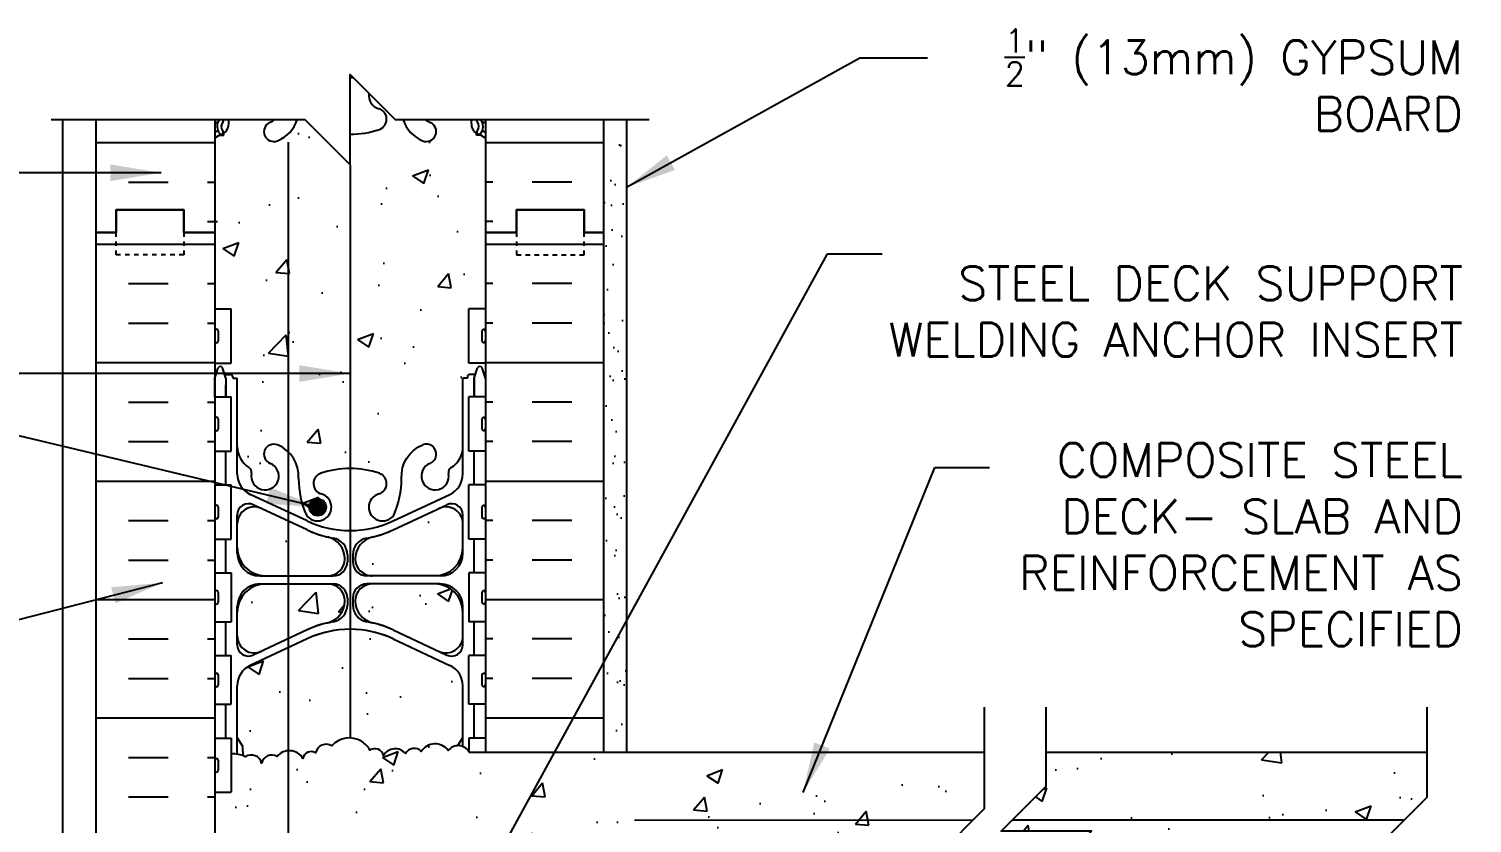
# Model space of a CAD drawing. Header units: inches. Extents: x 92.2 to 141.5, y 83.7 to 147.
# Drawn here: x 109.53 to 141.52, y 129.45 to 147.05 of the extents above; entities that cross this region are included whole.
import ezdxf

# ---------------------------------------------------------------- set-up
doc = ezdxf.new("R2010")
doc.units = ezdxf.units.IN
doc.header["$LTSCALE"] = 0.5
doc.header["$MEASUREMENT"] = 0
doc.linetypes.add('DASHED2', pattern=[0.375, 0.25, -0.125])
for name, color, linetype in [('HATCH', 12, 'Continuous'), ('line25', 2, 'Continuous'), ('LINE3', 3, 'Continuous'), ('LINE50', 5, 'Continuous'), ('LINE9', 9, 'Continuous'), ('TEXT', 4, 'Continuous'), ('Web_Edge', 9, 'Continuous')]:
    doc.layers.add(name, color=color, linetype=linetype)
doc.styles.add('DIM', font='romans.shx', dxfattribs={"width": 0.7})
doc.styles.add('ROMANS', font='romans.shx', dxfattribs={"height": 0.75})
doc.styles.get("Standard").update_dxf_attribs({"font": 'romans.shx', "height": 0.75})
doc.linetypes.add('STEEL', pattern='A,0.5,-0.2,["X",Standard,S=0.1,R=0,X=-0.1,Y=-0.05],-0.1', length=0.8)
doc.dimstyles.new('ext_12', dxfattribs={"dimscale": 12, "dimtxt": 0.09375, "dimasz": 0.09375, "dimexe": 0.09375, "dimexo": 0.0625, "dimgap": 0.0625, "dimtad": 1, "dimdec": 1, "dimzin": 3, "dimdsep": 46, "dimlunit": 4, "dimtxsty": 'DIM', "dimcen": 0.09, "dimdle": 0.09375, "dimclrt": 4, "dimadec": 0, "dimazin": 0, "dimtfac": 1, "dimtdec": 1, "dimtmove": 2, "dimatfit": 3, "dimfxl": 1, "dimfrac": 2, "dimtolj": 1, "dimtzin": 0, "dimarcsym": 0})

# ---------------------------------------------------------------- blocks, each defined once
blk = doc.blocks.new('Cutline')
at = {"layer": 'LINE9'}
blk.add_lwpolyline([(-12.25, 0), (-6.625, 0), (-5.625, -1), (-5.625, 1), (-4.625, 0), (1, 0)], dxfattribs=at)

msp = doc.modelspace()

# ---------------------------------------------------------------- hatches: boundary and pattern name
at = {"layer": 'HATCH'}
h = msp.add_hatch(dxfattribs=at)
h.set_pattern_fill('AR-CONC', color=256, scale=0.5)
h.paths.add_polyline_path([(119.653, 118.318, 0.082415), (119.51, 118.398, -0.317837), (119.343, 118.633), (119.343, 118.701, -0.414214), (119.406, 118.763), (119.453, 118.763), (119.453, 118.833), (119.348, 118.833, -0.237736), (119.168, 118.968, 0.180248), (118.743, 119.274), (117.422, 119.565, 0.057795), (116.653, 119.654, 0.057795), (115.885, 119.565), (114.563, 119.274, 0.180248), (114.139, 118.968, -0.237736), (113.958, 118.833), (113.853, 118.833), (113.853, 118.763), (113.901, 118.763, -0.414214), (113.963, 118.701), (113.963, 118.633, -0.317837), (113.797, 118.398, 0.082415), (113.653, 118.318), (113.653, 112.756, 0.082415), (113.797, 112.677, -0.317837), (113.963, 112.441), (113.963, 112.373, -0.414214), (113.901, 112.311), (113.853, 112.311), (113.853, 112.241), (113.958, 112.241, -0.237736), (114.139, 112.107, 0.180248), (114.563, 111.8), (115.885, 111.509, 0.057795), (116.653, 111.42, 0.057795), (117.422, 111.509), (118.743, 111.8, 0.180248), (119.168, 112.107, -0.237736), (119.348, 112.241), (119.453, 112.241), (119.453, 112.311), (119.406, 112.311, -0.414214), (119.343, 112.373), (119.343, 112.441, -0.317837), (119.51, 112.677, 0.082415), (119.653, 112.756)])
h.paths.add_polyline_path([(117.622, 126.522), (116.858, 126.522), (116.858, 127.365, 0.108934), (116.756, 127.272, 0.520567), (116.402, 127.272, 0.520567), (115.939, 127.272, 0.520567), (115.467, 127.272, 0.520567), (114.841, 127.272, 0.520567), (114.419, 127.272, 0.522376), (114.018, 127.271), (114.018, 126.232), (113.653, 126.232), (113.653, 124.537), (113.653, 122.448, 0.064398), (113.763, 122.382), (113.853, 122.382), (113.853, 122.34, -0.249069), (113.963, 122.133), (113.963, 122.066, -0.414214), (113.901, 122.003), (113.853, 122.003), (113.853, 121.933), (113.958, 121.933, 0.10046), (114.352, 121.99, -0.601435), (114.472, 121.886, 2.182095), (114.882, 122.098, -1), (115.045, 122.507, -0.24438), (115.494, 121.986, 0.053157), (115.659, 121.372, 1.553132), (116.018, 121.796, -0.735593), (116.005, 122.254, -0.082755), (116.653, 122.363, -0.082755), (117.302, 122.254, -0.735593), (117.289, 121.796, 1.553132), (117.647, 121.372, 0.053157), (117.813, 121.986, -0.24062), (118.252, 122.503), (118.141, 122.503), (117.872, 122.503), (117.344, 122.503), (117.344, 122.73), (117.622, 122.73)])
h.paths.add_polyline_path([(119.653, 125.022), (119.622, 125.022), (119.622, 126.522), (118.122, 126.522), (118.122, 122.73), (118.401, 122.73), (118.401, 122.515, -0.72044), (118.425, 122.098, 2.182095), (118.835, 121.886, -0.601435), (118.955, 121.99, 0.10046), (119.348, 121.933), (119.453, 121.933), (119.453, 122.003), (119.406, 122.003, -0.414214), (119.343, 122.066), (119.343, 122.133, -0.249069), (119.453, 122.34), (119.453, 122.382), (119.543, 122.382, 0.064398), (119.653, 122.448)])
h.paths.add_polyline_path([(117.647, 109.702, 0.223253), (117.447, 109.867), (117.428, 109.871, 0.421243), (117.071, 109.62), (117.653, 109.037), (117.827, 109.037, -0.017704), (117.813, 109.088, 0.053157)])
h.paths.add_polyline_path([(118.835, 109.189, 1.731684), (118.329, 109.037), (119.35, 109.037, -0.280582), (119.406, 109.071), (119.453, 109.071), (119.453, 109.141), (119.348, 109.141, 0.10046), (118.955, 109.084, -0.601435)])
h.paths.add_polyline_path([(115.879, 109.871), (115.86, 109.867, 0.223253), (115.659, 109.702, 0.053157), (115.494, 109.088, -0.017704), (115.48, 109.037), (115.653, 109.037), (116.653, 108.037), (116.653, 108.712, -0.082755), (116.005, 108.82, -0.735593), (116.018, 109.278, 0.955472)])
h.paths.add_polyline_path([(114.472, 109.189, -0.601435), (114.352, 109.084, 0.10046), (113.958, 109.141), (113.853, 109.141), (113.853, 109.071), (113.901, 109.071, -0.280582), (113.956, 109.037), (114.978, 109.037, 1.731684)])
h.paths.add_polyline_path([(130.716, 129.772), (130.716, 131.022), (119.288, 131.022), (119.288, 131.037, 0.513851), (118.828, 131.059, 0.520567), (118.229, 131.038, 0.520567), (117.884, 130.989, 0.520567), (117.394, 130.946, 0.520567), (117.09, 131.067, 0.132818), (116.904, 131.262, 0.362673), (116.25, 131.162, 0.520567), (115.888, 131.006, 0.520567), (115.607, 130.885, 0.520567), (115.034, 130.925, 0.520567), (114.692, 130.778, 0.520567), (114.333, 130.921, 0.135519), (114.018, 130.98), (114.018, 130.132), (113.653, 130.132), (113.653, 129.382), (114.018, 129.382), (114.018, 128.182), (113.653, 128.182), (113.653, 127.432), (114.018, 127.432), (114.018, 127.271, -0.522376), (114.419, 127.272, -0.520567), (114.841, 127.272, -0.520567), (115.467, 127.272, -0.520567), (115.939, 127.272, -0.520567), (116.402, 127.272, -0.520567), (116.756, 127.272, -0.108934), (116.858, 127.365), (116.858, 128.522), (117.108, 128.522, -0.414214), (117.358, 128.272), (117.358, 127.272, 0.414214), (117.608, 127.022), (117.672, 127.022), (117.672, 128.522), (131.466, 128.522), (131.716, 128.772), (129.716, 128.772)])
h.paths.add_polyline_path([(118.865, 132.943), (117.607, 133.532, 0.093369), (116.8, 133.739, 0.016332), (116.653, 133.744, 0.109869), (115.7, 133.532), (114.441, 132.943, 0.291097), (114.153, 132.49), (114.153, 131.349), (114.273, 131.149), (114.273, 131.037), (114.273, 130.946, -0.026985), (114.333, 130.921, -0.520567), (114.692, 130.778, -0.520567), (115.034, 130.925, -0.520567), (115.607, 130.885, -0.520567), (115.888, 131.006, -0.520567), (116.25, 131.162, -0.362673), (116.904, 131.262, -0.132818), (117.09, 131.067, -0.520567), (117.394, 130.946, -0.520567), (117.884, 130.989, -0.520567), (118.229, 131.038, -0.520567), (118.828, 131.059, -0.223247), (119.044, 131.167), (119.153, 131.349), (119.153, 132.49, 0.291097)])
h.paths.add_polyline_path([(119.153, 139.308), (119.253, 139.308), (119.253, 139.338, -0.414214), (119.303, 139.388), (119.43, 139.388), (119.472, 139.52, -0.725737), (119.578, 139.538), (119.653, 139.308), (119.653, 139.642), (119.288, 139.642), (119.288, 140.842), (119.653, 140.842), (119.653, 142.537), (119.653, 144.626, 0.064398), (119.543, 144.692), (119.453, 144.692), (119.453, 144.734, -0.249069), (119.343, 144.941), (119.343, 145.037), (118.329, 145.037, 0.094254), (118.425, 144.976, -1), (118.262, 144.567, -0.2257), (117.827, 145.037), (117.653, 145.037), (117.071, 145.62, 0.380915), (117.289, 145.278, -0.735593), (117.302, 144.82, -0.082755), (116.653, 144.712), (116.653, 144.037), (115.653, 145.037), (115.48, 145.037, -0.2257), (115.045, 144.567, -1), (114.882, 144.976, 0.094254), (114.978, 145.037), (113.956, 145.037, -0.119718), (113.963, 145.008), (113.963, 144.941, -0.249069), (113.853, 144.734), (113.853, 144.692), (113.763, 144.692, 0.064398), (113.653, 144.626), (113.653, 142.537), (113.653, 140.842), (114.018, 140.842), (114.018, 139.642), (113.653, 139.642), (113.653, 139.308), (113.722, 139.52, -0.725737), (113.828, 139.538), (113.877, 139.388), (114.003, 139.388, -0.414214), (114.053, 139.338), (114.053, 139.308), (114.153, 139.308), (114.153, 137.793, 0.258958), (114.413, 137.326, -0.31131), (114.469, 137.196, 2.127293), (114.882, 137.42, -1), (115.045, 137.829, -0.325306), (115.512, 137.087, 0.10488), (115.684, 136.275, 1.422913), (116.018, 136.742, -0.735593), (116.005, 137.2, -0.082755), (116.653, 137.308, -0.082755), (117.302, 137.2, -0.735593), (117.289, 136.742, 1.422913), (117.623, 136.275, 0.10488), (117.795, 137.087, -0.325306), (118.262, 137.829, -1), (118.425, 137.42, 2.127293), (118.838, 137.196, -0.31131), (118.894, 137.326, 0.258958), (119.153, 137.793)])
h.paths.add_polyline_path([(116.538, 135.302, 0.350119), (116.15, 135.791, -0.053094), (115.7, 135.946), (114.687, 136.42, 0.549071), (114.153, 136.08), (114.153, 135.553, 0.414214), (114.778, 134.928), (116.163, 134.928, 0.085652), (116.289, 134.95, 0.316711)])
h.paths.add_polyline_path([(116.538, 134.374, 0.413582), (116.163, 134.748), (114.778, 134.748, 0.414214), (114.153, 134.123), (114.153, 133.597, 0.549071), (114.687, 133.257), (115.7, 133.731, -0.053094), (116.15, 133.886, 0.350119)])
h.paths.add_polyline_path([(119.153, 134.123, 0.414214), (118.528, 134.748), (117.143, 134.748, 0.413582), (116.768, 134.374, 0.350119), (117.157, 133.886, -0.053094), (117.607, 133.731), (118.619, 133.257, 0.549071), (119.153, 133.597)])
h.paths.add_polyline_path([(119.153, 136.08, 0.549071), (118.619, 136.42), (117.607, 135.946, -0.051645), (117.169, 135.794, -0.001445), (117.157, 135.791, 0.350119), (116.768, 135.302, 0.413582), (117.143, 134.928), (118.528, 134.928, 0.414214), (119.153, 135.553)])
h = msp.add_hatch(dxfattribs=at)
h.set_pattern_fill('INSUL', color=256, scale=7, style=0)
h.set_pattern_definition([(0, (-2812.5082, -254.4725), (0, 2.625), []), (0, (-2812.5082, -253.5975), (0, 2.625), [0.875, -0.875]), (0, (-2812.5082, -252.7225), (0, 2.625), [0.875, -0.875])])
h.paths.add_polyline_path([(113.653, 145.037), (111.028, 145.037), (111.028, 142.537), (111.466, 142.537), (111.466, 143.037), (112.966, 143.037), (112.966, 142.537), (113.653, 142.537)])
h = msp.add_hatch(dxfattribs=at)
h.set_pattern_fill('AR-CONC', color=256, scale=0.5, style=0)
h.paths.add_polyline_path([(117.22, 144.67), (116.736, 144.896, 0.549071), (116.202, 144.556), (116.202, 144.03, 0.414214), (116.827, 143.405), (117.22, 143.405)])
h = msp.add_hatch(dxfattribs=at)
h.set_pattern_fill('INSUL', color=256, scale=7, style=0)
h.set_pattern_definition([(180, (3045.815, -254.4725), (0, 2.625), []), (180, (3045.815, -253.5975), (0, 2.625), [0.875, -0.875]), (180, (3045.815, -252.7225), (0, 2.625), [0.875, -0.875])])
h.paths.add_polyline_path([(122.278, 145.037), (119.653, 145.037), (119.653, 142.537), (120.341, 142.537), (120.341, 143.037), (121.841, 143.037), (121.841, 142.537), (122.278, 142.537)])
h = msp.add_hatch(dxfattribs=at)
h.set_pattern_fill('AR-SAND', color=256, scale=0.5, style=0)
h.set_pattern_definition([(37.5, (-2.0487, -10.4764), (-0.0314967, 0.963412), [0, -0.76, 0, -0.85, 0, -0.8125]), (7.5, (-2.0487, -10.4764), (0.884888, 1.411073), [0, -0.41, 0, -0.685, 0, -0.2625]), (327.5, (-2.6637, -10.4764), (1.557071, 0.0028295), [0, -0.25, 0, -0.9, 0, -1.175]), (317.5, (-2.6637, -10.4764), (1.503063, 0.438838), [0, -0.125, 0, -0.59, 0, -0.675])])
h.paths.add_polyline_path([(122.778, 135.712), (122.278, 135.528), (122.278, 131.022), (122.778, 131.037)])
h.paths.add_polyline_path([(122.778, 145.037), (122.278, 145.037), (122.278, 136.037), (122.278, 135.528), (122.778, 135.712)])
h = msp.add_hatch(dxfattribs=at)
h.set_pattern_fill('INSUL', color=256, scale=7, style=0)
h.set_pattern_definition([(0, (-2812.5082, -272.4725), (0, 2.625), []), (0, (-2812.5082, -271.5975), (0, 2.625), [0.875, -0.875]), (0, (-2812.5082, -270.7225), (0, 2.625), [0.875, -0.875])])
h.paths.add_polyline_path([(111.028, 124.537), (111.466, 124.537), (111.466, 125.037), (112.966, 125.037), (112.966, 124.537), (113.653, 124.537), (113.653, 142.537), (112.966, 142.537), (112.966, 143.037), (111.466, 143.037), (111.466, 142.537), (111.028, 142.537)])
h = msp.add_hatch(dxfattribs=at)
h.set_pattern_fill('INSUL', color=256, scale=7, style=0)
h.set_pattern_definition([(180, (3045.815, -272.4725), (0, 2.625), []), (180, (3045.815, -271.5975), (0, 2.625), [0.875, -0.875]), (180, (3045.815, -270.7225), (0, 2.625), [0.875, -0.875])])
h.paths.add_polyline_path([(119.653, 131.022), (122.278, 131.022), (122.278, 142.537), (121.841, 142.537), (121.841, 143.037), (120.341, 143.037), (120.341, 142.537), (119.653, 142.537)])
h = msp.add_hatch(dxfattribs=at)
h.set_pattern_fill('AR-CONC', color=256, scale=0.5)
h.paths.add_polyline_path([(141.519, 129.022), (139.519, 129.022), (140.019, 129.522), (131.329, 129.519), (131.081, 129.272), (133.081, 129.272), (132.331, 128.522), (141.019, 128.522)])
h.paths.add_polyline_path([(140.519, 131.022), (132.081, 131.022), (132.081, 130.272), (131.329, 129.519), (140.019, 129.522), (140.519, 130.022)])
at = {"layer": 'LINE3'}
msp.add_hatch(color=256, dxfattribs=at).paths.add_polyline_path([(115.747, 136.449, 1), (116.122, 136.449, 1)])

# ---------------------------------------------------------------- linework, layer by layer
at = {"layer": 'HATCH'}
for points in [[(116.904, 131.262, 0.362673), (116.25, 131.162, 0.520567), (115.888, 131.006, 0.520567), (115.607, 130.885, 0.520567), (115.034, 130.925, 0.520567), (114.692, 130.778, 0.520567), (114.333, 130.921, 0.135519), (114.018, 130.98, 0.104331)], [(119.288, 131.037, 0.513851), (118.828, 131.059, 0.520567), (118.229, 131.038, 0.520567), (117.884, 130.989, 0.520567), (117.394, 130.946, 0.520567), (117.09, 131.067, 0.132818), (116.904, 131.262, 0.132818)]]:
    msp.add_lwpolyline(points, format="xyb", dxfattribs=at)
at = {"layer": 'line25'}
for p, q in [((113.653, 145.037), (113.653, 142.537)), ((119.653, 145.037), (119.653, 142.537)), ((113.653, 142.537), (113.653, 124.537)), ((119.653, 142.537), (119.653, 131.037)), ((119.653, 142.537), (119.653, 131.022)), ((113.653, 140.842), (114.018, 140.842)), ((114.018, 139.642), (114.018, 140.842)), ((119.653, 140.842), (119.288, 140.842)), ((119.288, 139.642), (119.288, 140.842)), ((113.653, 139.642), (114.018, 139.642)), ((119.653, 139.642), (119.288, 139.642)), ((113.653, 138.892), (114.018, 138.892)), ((114.018, 137.692), (114.018, 138.892)), ((119.288, 137.692), (119.288, 138.892)), ((119.653, 138.892), (119.288, 138.892)), ((113.653, 137.692), (114.018, 137.692)), ((119.653, 137.692), (119.288, 137.692)), ((113.653, 136.942), (114.018, 136.942)), ((114.018, 135.742), (114.018, 136.942)), ((119.653, 136.942), (119.288, 136.942)), ((119.288, 135.742), (119.288, 136.942)), ((113.653, 135.742), (114.018, 135.742)), ((119.653, 135.742), (119.288, 135.742)), ((113.653, 134.992), (114.018, 134.992)), ((114.018, 134.992), (114.018, 133.912)), ((119.653, 134.992), (119.288, 134.992)), ((119.288, 134.992), (119.288, 133.912)), ((113.653, 133.912), (114.018, 133.912)), ((119.653, 133.912), (119.288, 133.912)), ((113.653, 133.162), (114.018, 133.162)), ((114.018, 132.082), (114.018, 133.162)), ((119.653, 133.162), (119.288, 133.162)), ((119.288, 132.082), (119.288, 133.162)), ((113.653, 132.082), (114.018, 132.082)), ((119.653, 132.082), (119.288, 132.082)), ((113.653, 131.332), (114.018, 131.332)), ((114.018, 131.332), (114.018, 130.132)), ((119.653, 131.332), (119.288, 131.332)), ((119.288, 131.332), (119.288, 131.022)), ((119.288, 131.022), (130.716, 131.022)), ((132.081, 131.022), (140.519, 131.022)), ((113.653, 130.132), (114.018, 130.132))]:
    msp.add_line(p, q, dxfattribs=at)
at = {"layer": 'LINE3'}
for p, q in [((115.28, 144.537), (115.28, 110.037)), ((116.653, 144.037), (116.653, 131.336))]:
    msp.add_line(p, q, dxfattribs=at)
msp.add_circle((115.935, 136.449), 0.188, dxfattribs=at)
at = {"layer": 'LINE50'}
for p, q in [((111.028, 142.537), (111.028, 145.037)), ((122.278, 142.537), (122.278, 145.037)), ((111.028, 124.537), (111.028, 142.537)), ((122.278, 131.022), (122.278, 142.537))]:
    msp.add_line(p, q, dxfattribs=at)
for points in [[(111.028, 142.537), (111.466, 142.537), (111.466, 143.037), (112.966, 143.037), (112.966, 142.537), (113.653, 142.537)], [(113.653, 142.537), (112.966, 142.537), (112.966, 143.037), (111.466, 143.037), (111.466, 142.537), (111.028, 142.537)], [(122.278, 142.537), (121.841, 142.537), (121.841, 143.037), (120.341, 143.037), (120.341, 142.537), (119.653, 142.537)], [(119.653, 142.537), (120.341, 142.537), (120.341, 143.037), (121.841, 143.037), (121.841, 142.537), (122.278, 142.537)]]:
    msp.add_lwpolyline(points, dxfattribs=at)
at = {"layer": 'LINE9'}
for p, q in [((110.278, 145.037), (110.278, 109.037)), ((122.778, 145.037), (122.778, 131.037)), ((113.653, 140.352), (113.653, 140.132)), ((113.653, 140.297), (113.653, 140.297)), ((113.653, 140.187), (113.653, 140.187)), ((113.693, 140.392), (113.693, 140.392)), ((113.693, 140.092), (113.693, 140.092)), ((113.733, 140.352), (113.733, 140.132)), ((119.573, 140.352), (119.573, 140.132)), ((119.573, 140.297), (119.573, 140.297)), ((119.573, 140.187), (119.573, 140.187)), ((119.613, 140.392), (119.613, 140.392)), ((119.613, 140.092), (119.613, 140.092)), ((119.653, 140.352), (119.653, 140.132)), ((113.653, 139.308), (113.728, 139.538)), ((113.903, 139.308), (113.828, 139.538)), ((119.403, 139.308), (119.478, 139.538)), ((119.653, 139.308), (119.578, 139.538)), ((113.877, 139.388), (114.003, 139.388)), ((113.903, 139.308), (113.903, 138.892)), ((114.053, 139.338), (114.053, 139.308)), ((114.053, 139.338), (114.053, 139.338)), ((114.053, 139.308), (114.153, 139.308)), ((114.153, 137.186), (114.153, 139.308)), ((119.253, 139.308), (119.153, 139.308)), ((119.153, 137.186), (119.153, 139.308)), ((119.253, 139.338), (119.253, 139.308)), ((119.253, 139.338), (119.253, 139.338)), ((119.43, 139.388), (119.303, 139.388)), ((119.403, 139.308), (119.403, 138.892)), ((113.653, 138.402), (113.653, 138.182)), ((113.653, 138.347), (113.653, 138.347)), ((113.653, 138.237), (113.653, 138.237)), ((113.693, 138.442), (113.693, 138.442)), ((113.733, 138.402), (113.733, 138.182)), ((119.573, 138.402), (119.573, 138.182)), ((119.573, 138.347), (119.573, 138.347)), ((119.573, 138.237), (119.573, 138.237)), ((119.613, 138.442), (119.613, 138.442)), ((119.653, 138.402), (119.653, 138.182)), ((113.693, 138.142), (113.693, 138.142)), ((119.613, 138.142), (119.613, 138.142)), ((115.7, 136.145), (114.441, 136.733)), ((115.7, 136.145), (114.441, 136.733)), ((117.607, 136.145), (118.865, 136.733)), ((117.607, 136.145), (118.865, 136.733)), ((113.653, 136.452), (113.653, 136.232)), ((113.653, 136.397), (113.653, 136.397)), ((113.653, 136.287), (113.653, 136.287)), ((113.693, 136.492), (113.693, 136.492)), ((113.733, 136.452), (113.733, 136.232)), ((114.153, 135.428), (114.153, 136.276)), ((115.7, 135.946), (114.509, 136.503)), ((115.7, 135.946), (114.509, 136.503)), ((117.607, 135.946), (118.797, 136.503)), ((117.607, 135.946), (118.797, 136.503)), ((119.153, 135.428), (119.153, 136.276)), ((119.573, 136.452), (119.573, 136.232)), ((119.573, 136.397), (119.573, 136.397)), ((119.573, 136.287), (119.573, 136.287)), ((119.613, 136.492), (119.613, 136.492)), ((119.653, 136.452), (119.653, 136.232)), ((113.693, 136.192), (113.693, 136.192)), ((119.613, 136.192), (119.613, 136.192)), ((116.538, 135.303), (116.538, 135.303)), ((116.593, 135.395), (116.593, 135.241)), ((116.713, 135.395), (116.713, 135.241)), ((116.768, 135.303), (116.768, 135.303)), ((114.653, 134.928), (116.281, 134.928)), ((114.653, 134.928), (116.163, 134.928)), ((114.653, 134.748), (116.281, 134.748)), ((114.653, 134.748), (116.163, 134.748)), ((118.653, 134.928), (117.026, 134.928)), ((118.653, 134.748), (117.026, 134.748)), ((118.653, 134.928), (117.143, 134.928)), ((118.653, 134.748), (117.143, 134.748)), ((113.653, 134.562), (113.653, 134.342)), ((113.653, 134.507), (113.653, 134.507)), ((113.653, 134.397), (113.653, 134.397)), ((113.693, 134.602), (113.693, 134.602)), ((113.733, 134.562), (113.733, 134.342)), ((116.593, 134.436), (116.593, 134.281)), ((116.713, 134.436), (116.713, 134.281)), ((119.573, 134.562), (119.573, 134.342)), ((119.573, 134.507), (119.573, 134.507)), ((119.573, 134.397), (119.573, 134.397)), ((119.613, 134.602), (119.613, 134.602)), ((119.653, 134.562), (119.653, 134.342)), ((113.693, 134.302), (113.693, 134.302)), ((114.153, 133.4), (114.153, 134.248)), ((119.153, 133.4), (119.153, 134.248)), ((119.613, 134.302), (119.613, 134.302)), ((115.7, 133.731), (114.509, 133.174)), ((115.7, 133.731), (114.509, 133.174)), ((117.607, 133.731), (118.797, 133.174)), ((117.607, 133.731), (118.797, 133.174)), ((115.7, 133.532), (114.441, 132.943)), ((115.7, 133.532), (114.441, 132.943)), ((117.607, 133.532), (118.865, 132.943)), ((117.607, 133.532), (118.865, 132.943)), ((113.693, 132.772), (113.693, 132.772)), ((119.613, 132.772), (119.613, 132.772)), ((113.653, 132.732), (113.653, 132.512)), ((113.653, 132.677), (113.653, 132.677)), ((113.653, 132.567), (113.653, 132.567)), ((113.693, 132.472), (113.693, 132.472)), ((113.733, 132.732), (113.733, 132.512)), ((114.153, 130.976), (114.153, 132.49)), ((119.153, 131.147), (119.153, 132.49)), ((119.573, 132.732), (119.573, 132.512)), ((119.573, 132.677), (119.573, 132.677)), ((119.573, 132.567), (119.573, 132.567)), ((119.613, 132.472), (119.613, 132.472)), ((119.653, 132.732), (119.653, 132.512)), ((114.273, 131.149), (114.153, 131.349)), ((114.273, 131.037), (114.273, 131.149)), ((119.044, 131.167), (119.153, 131.349)), ((113.653, 130.842), (113.653, 130.622)), ((113.693, 130.882), (113.693, 130.882)), ((113.733, 130.842), (113.733, 130.622)), ((114.273, 131.037), (114.273, 130.946)), ((113.653, 130.787), (113.653, 130.787)), ((113.653, 130.677), (113.653, 130.677)), ((113.693, 130.582), (113.693, 130.582))]:
    msp.add_line(p, q, dxfattribs=at)
at = {"layer": 'LINE9', "linetype": 'STEEL'}
for p, q in [((122.958, 129.517), (130.464, 129.519)), ((131.329, 129.519), (140.019, 129.522))]:
    msp.add_line(p, q, dxfattribs=at)
at = {"layer": 'LINE9', "linetype": 'DASHED2', "ltscale": 0.15}
for points in [[(112.966, 142.537), (112.966, 142.537), (112.966, 142.037), (111.466, 142.037), (111.466, 142.537), (111.466, 142.537)], [(112.966, 142.537), (112.966, 142.537), (112.966, 142.037), (111.466, 142.037), (111.466, 142.537), (111.466, 142.537)], [(120.341, 142.537), (120.341, 142.537), (120.341, 142.037), (121.841, 142.037), (121.841, 142.537), (121.841, 142.537)], [(120.341, 142.537), (120.341, 142.537), (120.341, 142.037), (121.841, 142.037), (121.841, 142.537), (121.841, 142.537)]]:
    msp.add_lwpolyline(points, dxfattribs=at)
at = {"layer": 'LINE9'}
for points in [[(113.653, 138.892), (113.653, 139.308)], [(113.903, 138.892), (113.903, 139.158)], [(119.403, 138.892), (119.403, 139.308)], [(113.903, 136.942), (113.903, 137.692)], [(119.403, 136.942), (119.403, 137.692)], [(113.903, 134.992), (113.903, 135.742)], [(119.403, 134.992), (119.403, 135.742)], [(113.903, 133.162), (113.903, 133.912)], [(119.403, 133.162), (119.403, 133.912)], [(119.653, 133.912), (119.653, 131.037)], [(113.903, 131.332), (113.903, 132.082)], [(119.403, 131.332), (119.403, 132.082)], [(130.716, 126.022), (130.716, 127.772), (131.716, 128.772), (129.716, 128.772), (130.716, 129.772), (130.716, 132.022)], [(132.081, 126.022), (132.081, 128.272), (133.081, 129.272), (131.081, 129.272), (132.081, 130.272), (132.081, 132.022)], [(140.519, 126.022), (140.519, 128.022), (141.519, 129.022), (139.519, 129.022), (140.519, 130.022), (140.519, 132.022)]]:
    msp.add_lwpolyline(points, dxfattribs=at)
for points in [[(115.512, 137.087, 0.325312), (115.045, 137.829)], [(117.795, 137.087, -0.325312), (118.262, 137.829)]]:
    msp.add_lwpolyline(points, format="xyb", dxfattribs=at)
for centre, radius, start, end in [((113.693, 140.352), 0.04, 90, 180), ((113.693, 140.132), 0.04, 180, 270), ((113.693, 140.352), 0.04, 0, 90), ((113.693, 140.132), 0.04, 270, 0), ((119.613, 140.352), 0.04, 90, 180), ((119.613, 140.132), 0.04, 180, 270), ((119.613, 140.352), 0.04, 0, 90), ((119.613, 140.132), 0.04, 270, 0), ((113.778, 139.512), 0.0567, 28.0725, 151.9275), ((119.528, 139.512), 0.0567, 28.0725, 151.9275), ((114.003, 139.338), 0.05, 0, 90), ((119.303, 139.338), 0.05, 90, 180), ((113.693, 138.402), 0.04, 90, 180), ((113.693, 138.182), 0.04, 180, 270), ((113.693, 138.402), 0.04, 0, 90), ((113.693, 138.182), 0.04, 270, 0), ((119.613, 138.402), 0.04, 90, 180), ((119.613, 138.182), 0.04, 180, 270), ((119.613, 138.402), 0.04, 0, 90), ((119.613, 138.182), 0.04, 270, 0), ((114.703, 137.793), 0.55, 180, 238.0732), ((114.963, 137.625), 0.22, 68.1963, 248.1963), ((118.343, 137.625), 0.22, 291.8037, 111.8037), ((118.603, 137.793), 0.55, 301.9268, 0), ((114.346, 137.22), 0.125, 348.9056, 58.0732), ((114.768, 137.137), 0.305, 168.9056, 68.1963), ((116.653, 135.308), 2, 90, 108.923), ((116.653, 135.308), 2, 71.077, 90), ((118.538, 137.137), 0.305, 111.8037, 11.0944), ((118.96, 137.22), 0.125, 121.9268, 191.0944), ((114.653, 137.186), 0.5, 180, 244.9204), ((117.512, 137.087), 2, 180.0146, 203.9638), ((116.083, 136.973), 0.24, 108.923, 254.2747), ((117.224, 136.973), 0.24, 285.7253, 71.077), ((115.795, 137.087), 2, 336.0362, 359.9854), ((118.653, 137.186), 0.5, 295.0796, 0), ((115.935, 136.449), 0.305, 214.6703, 74.2747), ((117.372, 136.449), 0.305, 105.7253, 325.3297), ((113.693, 136.452), 0.04, 90, 180), ((113.693, 136.452), 0.04, 0, 90), ((114.403, 136.276), 0.25, 64.9204, 180), ((114.528, 136.08), 0.375, 64.9204, 180), ((114.528, 136.08), 0.375, 64.9204, 180), ((118.778, 136.08), 0.375, 0, 115.0796), ((118.778, 136.08), 0.375, 0, 115.0796), ((118.903, 136.276), 0.25, 0, 115.0796), ((119.613, 136.452), 0.04, 90, 180), ((119.613, 136.452), 0.04, 0, 90), ((113.693, 136.232), 0.04, 180, 270), ((113.693, 136.232), 0.04, 270, 0), ((116.653, 138.182), 2.25, 244.9204, 270), ((116.653, 137.984), 2.25, 244.9204, 260.4613), ((116.653, 137.984), 2.25, 244.9204, 256.7462), ((116.653, 138.182), 2.25, 270, 295.0796), ((116.653, 137.984), 2.25, 279.5387, 295.0796), ((116.653, 137.984), 2.25, 283.2538, 295.0796), ((119.613, 136.232), 0.04, 180, 270), ((119.613, 136.232), 0.04, 270, 0), ((116.038, 135.303), 0.5, 0, 77.0773), ((116.218, 135.395), 0.375, 360, 80.4613), ((117.088, 135.395), 0.375, 99.5387, 180), ((117.268, 135.303), 0.5, 102.9227, 180), ((114.778, 135.553), 0.625, 180, 270), ((114.778, 135.553), 0.625, 180, 270), ((114.653, 135.428), 0.5, 180, 270), ((114.653, 135.428), 0.5, 180, 270), ((116.163, 135.303), 0.375, 270, 0), ((117.143, 135.303), 0.375, 180, 270), ((118.528, 135.553), 0.625, 270, 0), ((118.528, 135.553), 0.625, 270, 0), ((118.653, 135.428), 0.5, 270, 0), ((118.653, 135.428), 0.5, 270, 0), ((116.281, 135.241), 0.312, 270, 0), ((117.026, 135.241), 0.312, 180, 270), ((114.778, 134.123), 0.625, 90, 180), ((114.653, 134.248), 0.5, 90, 180), ((114.778, 134.123), 0.625, 90, 180), ((114.653, 134.248), 0.5, 90, 180), ((116.163, 135.303), 0.375, 270, 289.5821), ((116.163, 134.373), 0.375, 0, 90), ((116.163, 134.373), 0.375, 63.1882, 90), ((116.281, 134.436), 0.312, 0, 90), ((117.026, 134.436), 0.312, 90, 180), ((117.143, 134.373), 0.375, 90, 180), ((117.143, 134.373), 0.375, 90, 116.8118), ((117.143, 135.303), 0.375, 250.4179, 270), ((118.528, 134.123), 0.625, 360, 90), ((118.528, 134.123), 0.625, 360, 90), ((118.653, 134.248), 0.5, 0, 90), ((118.653, 134.248), 0.5, 0, 90), ((113.693, 134.562), 0.04, 90, 180), ((113.693, 134.342), 0.04, 180, 270), ((113.693, 134.562), 0.04, 0, 90), ((113.693, 134.342), 0.04, 270, 0), ((116.038, 134.373), 0.5, 282.9227, 0), ((117.268, 134.373), 0.5, 180, 257.0773), ((119.613, 134.562), 0.04, 90, 180), ((119.613, 134.342), 0.04, 180, 270), ((119.613, 134.562), 0.04, 0, 90), ((119.613, 134.342), 0.04, 270, 0), ((116.038, 134.373), 0.5, 282.9227, 324.4006), ((116.218, 134.281), 0.375, 279.5387, 0), ((117.088, 134.281), 0.375, 180, 260.4613), ((117.268, 134.373), 0.5, 215.5994, 257.0773), ((116.653, 131.693), 2.25, 99.5387, 115.0796), ((116.653, 131.693), 2.25, 102.9227, 115.0796), ((116.653, 131.494), 2.25, 90, 115.0796), ((116.653, 131.494), 2.25, 93.7428, 115.0796), ((116.653, 131.494), 2.25, 64.9204, 90), ((116.653, 131.494), 2.25, 64.9204, 86.2572), ((116.653, 131.693), 2.25, 64.9204, 80.4613), ((116.653, 131.693), 2.25, 64.9204, 77.0773), ((114.528, 133.597), 0.375, 180, 295.0796), ((114.528, 133.597), 0.375, 180, 295.0796), ((114.403, 133.4), 0.25, 180, 295.0796), ((118.778, 133.597), 0.375, 244.9204, 360), ((118.778, 133.597), 0.375, 244.9204, 360), ((118.903, 133.4), 0.25, 244.9204, 0), ((113.693, 132.732), 0.04, 90, 180), ((113.693, 132.732), 0.04, 0, 90), ((114.653, 132.49), 0.5, 115.0796, 180), ((118.653, 132.49), 0.5, 0, 64.9204), ((119.613, 132.732), 0.04, 90, 180), ((119.613, 132.732), 0.04, 0, 90), ((113.693, 132.512), 0.04, 180, 270), ((113.693, 132.512), 0.04, 270, 0), ((119.613, 132.512), 0.04, 180, 270), ((119.613, 132.512), 0.04, 270, 0), ((113.693, 130.842), 0.04, 90, 180), ((113.693, 130.842), 0.04, 0, 90), ((113.693, 130.622), 0.04, 180, 270), ((113.693, 130.622), 0.04, 270, 0)]:
    msp.add_arc(centre, radius, start, end, dxfattribs=at)
at = {"layer": 'Web_Edge'}
for p, q in [((113.653, 144.971), (113.695, 144.971)), ((113.963, 144.941), (113.963, 145.008)), ((119.343, 144.941), (119.343, 145.008)), ((119.653, 144.971), (119.612, 144.971)), ((113.763, 144.692), (113.853, 144.692)), ((113.853, 144.692), (113.853, 144.734)), ((119.453, 144.692), (119.453, 144.734)), ((119.543, 144.692), (119.453, 144.692))]:
    msp.add_line(p, q, dxfattribs=at)
for centre, radius, start, end in [((116.653, 142.605), 3.356, 88.6964, 90), ((117.372, 145.571), 0.305, 170.8642, 254.2747), ((117.224, 145.047), 0.24, 288.923, 74.2747), ((113.695, 144.951), 0.02, 345.8459, 90), ((113.957, 144.886), 0.25, 142.9201, 219.8855), ((113.957, 144.886), 0.16, 137.5391, 219.9999), ((113.713, 144.941), 0.25, 289.4712, 360), ((113.806, 145.025), 0.045, 317.5391, 15.9149), ((113.901, 145.008), 0.0625, 360, 27.3074), ((114.963, 144.771), 0.22, 111.8037, 291.8037), ((114.768, 145.259), 0.305, 291.8037, 313.3415), ((114.768, 145.259), 0.745, 291.8037, 342.6779), ((118.538, 145.259), 0.745, 197.3221, 248.1963), ((118.343, 144.771), 0.22, 248.1963, 68.1963), ((118.538, 145.259), 0.305, 226.6585, 248.1963), ((119.406, 145.008), 0.0625, 152.6926, 180), ((119.593, 144.941), 0.25, 180, 250.5288), ((119.501, 145.025), 0.045, 164.0851, 222.4609), ((119.35, 144.886), 0.16, 320.0001, 42.4609), ((119.35, 144.886), 0.25, 320.1145, 37.0799), ((119.612, 144.951), 0.02, 90, 194.1541), ((113.963, 144.234), 0.6, 114.9252, 121.1093), ((113.963, 144.234), 0.5, 109.4712, 128.3167), ((113.702, 144.796), 0.02, 294.9252, 19.2084), ((113.799, 144.755), 0.045, 218.552, 40.8121), ((116.653, 146.712), 2, 270, 288.923), ((119.507, 144.755), 0.045, 139.1879, 321.448), ((119.343, 144.234), 0.5, 51.6833, 70.5288), ((119.605, 144.796), 0.02, 160.7916, 245.0748), ((119.343, 144.234), 0.6, 58.8907, 65.0748)]:
    msp.add_arc(centre, radius, start, end, dxfattribs=at)

# ---------------------------------------------------------------- block references
at = {"layer": 'HATCH'}
msp.add_blockref('Cutline', (122.278, 145.037), dxfattribs=at)

# ---------------------------------------------------------------- texts
at = {"layer": 'TEXT', "char_height": 0.75, "attachment_point": 6, "style": 'ROMANS'}
for s, insert, width in [('\\A1;{\\H0.7x;\\S1/2;}" (13mm) GYPSUM BOARD', (141.316, 145.917), 12.19083), ('\\A1;STEEL DECK SUPPORT WELDING ANCHOR INSERT ', (141.316, 140.785), 13.90931), ('\\A1;COMPOSITE STEEL DECK- SLAB AND REINFORCEMENT AS SPECIFIED', (141.316, 135.621), 13.90931)]:
    msp.add_mtext(s, dxfattribs=dict(at, insert=insert, width=width))

# ---------------------------------------------------------------- leaders
at = {"layer": 'TEXT'}
for points, override in [([(122.778, 143.537), (127.953, 146.405), (129.446, 146.405)], {"dimgap": 0.0625, "dimtad": 0}), ([(112.467, 143.859), (106.925, 143.859), (105.072, 143.859)], {"dimgap": 0.0625, "dimtad": 0}), ([(118.997, 127.022), (127.232, 142.063), (128.445, 142.063)], {"dimgap": 0.0625, "dimtad": 0}), ([(116.653, 139.411), (101.518, 139.411), (99.179, 139.411)], {"dimtad": 0}), ([(115.935, 136.449), (103.518, 139.411), (99.179, 139.411)], {"dimtad": 0}), ([(126.691, 130.126), (129.61, 137.329), (130.822, 137.329)], {"dimgap": 0.0625, "dimtad": 0}), ([(112.495, 134.776), (105.901, 133.082), (103.562, 133.082)], {"dimtad": 0})]:
    msp.add_leader(points, dimstyle='ext_12', override=override, dxfattribs=at)

doc.saveas('drawing.dxf')
